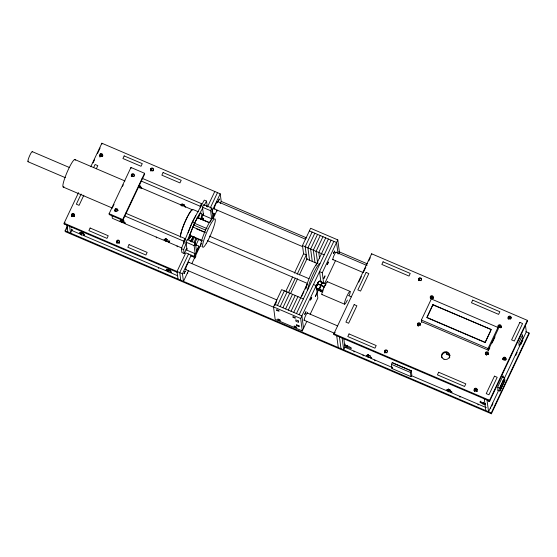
<?xml version="1.0" encoding="UTF-8"?>
<svg xmlns="http://www.w3.org/2000/svg" width="557" height="557" viewBox="0 0 557 557"><rect width="100%" height="100%" fill="white"/><g stroke="black" fill="none" stroke-linecap="round" stroke-linejoin="round"><path stroke-width="0.84" d="M420.507 325.114L420.514 324.863A1.49 1.434 -7.6 0 0 418.69 323.624A1.49 1.434 -7.6 0 0 417.632 325.532M319.871 289.905L319.224 290.469L317.003 289.515L319.363 290.329L320.56 285.156L322.928 282.622L325.922 283.882L325.372 285.4A3.983 0.592 -66.9 0 1 325.741 284.857M324.007 287.899L324.181 286.709L324.891 286.026M322.663 283.332L322.956 282.615M322.301 282.329L321.159 285.567L319.05 289.139L316.084 287.872C316.968 285.358 318.172 278.333 322.301 282.329L322.705 283.074A3.983 0.592 -66.9 0 0 320.289 286.876A3.983 0.592 -66.9 0 0 319.997 289.828M322.782 292.07L319.815 290.803L319.05 289.139M320.038 289.981L319.843 290.789L321.361 291.381M322.907 291.276L322.635 290.789L323.276 289.821M345.11 344.059L344.741 345.493L345.068 345.138M186.999 248.283L184.151 253.498L181.881 252.53L181.366 248.631L192.464 221.728L204.266 200.123L206.529 201.091L207.051 204.99L206.396 206.57M184.151 253.498L183.629 249.599L186.24 243.27M187.542 240.102L194.727 222.696L202.866 207.796M201.174 219.228L203.458 213.693M177.126 272.296L64.215 224.032L64.104 223.197L78.544 192.618M90.756 166.745L101.868 143.226L220.21 193.808L221.22 201.397L220.189 203.577M64.215 224.032L64.953 222.466M93.089 162.874L94.572 159.741M97.538 153.467L100.128 147.981M81.127 194.066L76.344 204.182L79.059 205.345L83.842 195.222M93.618 167.601L95.087 164.489L97.802 165.645L96.333 168.757M525.843 331.603L529.039 332.968L529.15 333.803L491.392 413.774L65.225 231.615L65.113 230.779L67.334 226.072M71.783 216.666L72.521 215.099M99.919 157.081L101.026 154.728M66.339 229.261L67.077 227.695M72.271 229.463L70.551 233.105L69.646 226.351M71.602 229.087L71.783 230.48L80.842 234.351L79.505 232.673L80.681 233.181L81.301 231.865M80.765 233.794L81.691 231.823M80.842 234.351L81.768 232.38M109.102 213.749L130.958 167.469L144.535 173.276L144.646 174.111L122.798 220.391L109.214 214.584L109.102 213.749L122.686 219.555L122.798 220.391M112.549 207.524L114.032 204.384M122.547 186.344L123.292 184.778M114.756 210.915L115.682 208.945L115.139 210.818M131.243 175.998L131.863 174.682M131.32 176.555L132.246 174.585M115.222 211.43L115.842 210.114L115.953 210.95M131.71 176.513L132.329 175.197L132.441 176.033L133.798 176.618M111.922 215.065L112.354 218.295L121.412 222.166L121.955 220.293M121.412 222.166L122.338 220.196M122.686 219.555L144.535 173.276M116.462 242.42L117.081 241.111M150.508 170.317L151.434 168.353L150.585 170.874M116.845 242.323L117.464 241.014M116.928 242.936L117.548 241.627L117.659 242.462L119.017 243.047M150.975 170.832L151.595 169.523L150.418 169.022M121.335 221.609L120.159 221.101L120.075 220.488L121.252 220.997L121.141 220.161L123.856 221.317L123.967 222.152L125.144 222.661L125.228 223.273L124.051 222.765L124.127 223.329L165.318 240.93L163.988 239.259L165.164 239.761L165.784 238.452M165.241 240.373L166.174 238.41M182.731 204.05L181.805 206.013L182.348 204.147M165.318 240.93L166.244 238.967M181.812 247.983L168.033 242.093L167.956 241.536L169.133 242.037L169.753 240.728M80.681 233.181L80.57 232.346L83.285 233.501L83.397 234.337L84.573 234.845L84.657 235.458L83.48 234.957L83.557 235.514L167.497 271.391L167.42 270.834L166.244 270.333L166.863 269.017M167.42 270.834L168.04 269.525M167.497 271.391L168.43 269.428M184.04 243.681L183.706 241.174L184.945 238.549L125.534 213.157M200.416 207.928L200.193 206.257L201.432 203.632L142.014 178.24M177.76 275.778L170.212 272.554L170.755 270.681M170.212 272.554L170.832 271.238M186.971 249.661L185.968 242.142L187.208 239.517L195.354 242.998L196.544 251.917M203.458 214.744L202.456 207.225L203.695 204.6L211.841 208.081L213.032 217M191.364 241.077L193.175 237.24M207.469 206.967L214.779 191.49M191.921 242.198L194.47 236.802M202.47 219.855L203.201 218.316L201.613 217.634M188.524 254.006L179.73 272.617L180.747 280.206M194.08 242.239L195.89 238.396M210.184 208.123L217.495 192.645M194.623 243.395L196.795 238.786M195.305 254.542L194.115 245.623L195.354 242.998M209.982 222.375L211.681 218.79L210.602 210.706L211.841 208.081M188.663 270.347L183.462 281.369L182.452 273.779L191.239 255.162L191.35 255.997M198.605 239.559L196.071 244.941L196.182 245.776M211.806 211.604L220.21 193.808M191.107 255.893L194.066 257.16L193.954 256.324L195.194 253.707L185.746 249.668M196.433 251.082L198.786 246.097L195.013 244.488M212.92 216.165L214.16 213.54L211.932 212.593M194.066 257.16L198.898 246.932L198.786 246.097M212.099 218.964L214.271 214.375L214.16 213.54M191.893 263.503L201.411 243.346M213.15 218.497L217.098 210.135L217.209 210.971M194.873 258.26L195.953 255.983M306.844 321.312L302.312 330.914L275.151 319.307L273.501 306.907L281.647 289.647L303.377 298.935M294.437 273.104L303.572 253.755L302.472 245.533L310.625 228.279L337.786 239.886L339.436 252.286L338.816 253.602M275.701 303.565L276.606 301.643M277.449 305.445L284.362 290.81M312.101 232.06L305.194 246.695L306.844 259.096L317.03 263.454M285.664 291.68L292.613 276.975M280.171 306.608L287.078 291.972M314.816 233.223L307.91 247.858L309.56 260.258M288.38 292.843L295.328 278.138M297.153 274.267L306.287 254.918L303.572 253.755M282.886 307.763L289.793 293.128M317.532 234.386L310.625 249.021L312.275 261.421M290.531 293.643L297.535 278.813M299.381 274.907L307.123 258.518M285.602 308.926L292.509 294.291M320.247 235.541L313.34 250.177L314.99 262.584M288.317 310.089L295.224 295.454M322.963 236.704L316.056 251.339L317.601 262.918M291.033 311.245L297.939 296.616M325.678 237.867L318.771 252.502L319.544 258.288M293.748 312.407L306.837 284.69M315.798 265.703L328.4 239.03M301.741 296.247L303.941 291.583M305.779 287.697L307.248 284.585M296.463 313.57L331.116 240.185M299.179 314.733L333.831 241.348M302.312 330.914L300.655 318.513L316.181 285.644L313.459 284.481M323.694 283.506L322.259 272.756L337.786 239.886M316.682 293.567L318.527 289.661M310.145 314.336L317.831 298.044L316.181 285.644M324.647 283.61L335.634 260.342M333.88 333.761L371.637 253.79L527.354 320.345L527.465 321.18L489.707 401.158L333.991 334.597L333.88 333.761L489.596 400.316L489.707 401.158M333.991 334.597L335.098 332.244M358.792 282.065L361.389 276.578M363.234 272.658L365.831 267.165M368.79 260.899L370.273 257.759M343.78 338.503L344.651 345.013L348.404 346.28L351.168 347.798L351.279 348.633L346.621 346.983L347.192 345.312M346.621 346.983L347.241 345.674M344.588 347.088L367.585 356.919L366.248 355.241L367.425 355.749L368.045 354.433M367.509 356.362L368.128 355.046M367.585 356.919L368.511 354.948M384.427 352.212L385.047 350.903M418.474 280.108L419.4 278.145L418.544 280.665M384.497 352.769L385.43 350.806M384.894 352.727L385.507 351.418L385.625 352.254L386.983 352.832M418.941 280.624L419.553 279.315L419.672 280.15L421.029 280.728M391.418 364.327L392.239 362.579L411.254 370.711L411.811 374.889L410.982 376.636L391.975 368.511L391.418 364.327L410.425 372.459L410.982 376.636M391.975 368.511L392.525 367.342M421.719 322.545L421.384 320.038L431.334 298.97L497.965 327.453L498.188 329.124L488.238 350.186L421.607 321.709M432.935 304.623L426.892 317.42L485.14 342.318L491.183 329.528L432.935 304.623L426.927 317.671M410.425 372.459L411.254 370.711M449.395 355.463L446.296 354.141L446.923 352.08M411.609 375.738L448.051 391.313L446.721 389.642L447.898 390.144L448.517 388.835M447.974 390.756L448.594 389.447M448.051 391.313L448.977 389.35M485.175 342.569L490.863 330.531M488.35 351.021L488.016 348.515L497.965 327.453M486.31 355.352L487.549 352.727M489.088 349.462L489.826 347.902M492.472 342.297L495.02 336.901M474.049 390.527L474.668 389.211M508.095 318.416L509.028 316.453L508.172 318.973M474.439 390.429L475.051 389.113M474.515 391.042L475.135 389.726L475.246 390.561M508.562 318.931L509.182 317.622L508.005 317.121M485.572 403.491L484.952 404.8L482.961 403.95L480.197 402.426L480.809 401.117M482.912 403.588L483.532 402.272M482.961 403.95L483.58 402.634M489.401 400.239L488.781 401.548L488.6 400.156M489.596 400.316L527.354 320.345M497.673 390.074L499.963 391.049L499.573 388.125L504.531 377.639L502.212 376.65M504.329 378.384L526.323 331.812L525.425 325.072M491.768 406.06L492.799 403.874L492.687 403.038M517.14 352.33L515.705 355.366L515.594 354.531M520.725 344.727L522.884 340.167M504.245 381.454L500.527 389.322C500.04 385.938 502.317 382.687 504.036 379.923L504.245 381.454L502.776 380.828M499.963 391.049L504.921 380.563L504.531 377.639M491.392 413.774L491.281 412.939L529.039 332.968M204.092 205.561L206.529 201.091M189.617 238.375L190.842 236.14M190.661 241.578L193.105 237.108M319.335 281.062L319.084 281.522A3.983 0.592 -66.9 0 0 317.929 282.65A3.983 0.592 -66.9 0 0 316.16 286.702M309.386 230.897L336.546 242.511L338.092 254.083M510.651 319.036L509.293 318.458L509.182 317.622M153.064 170.936L151.706 170.358L151.595 169.523M221.213 201.39L306.761 237.957M338.747 251.632L367.529 263.934M217.139 201.439L305.633 239.266M335.934 252.217L367.021 265.508M102.599 154.832L100.566 153.962L100.643 154.519L102.676 155.389M102.76 156.002L100.72 155.131L100.831 155.967L102.189 156.545M430.603 297.194L432.977 298.211M497.909 325.963L501.056 327.314M302.472 245.533L324.202 254.821M214.027 208.771L302.521 246.598M332.821 259.548L363.115 272.498M432.97 304.874L491.183 329.528M141.569 181.199L200.193 206.257M202.456 207.225L210.602 210.706M138.985 185.822L140.343 186.4L140.455 187.236L141.631 187.744L141.715 188.357L140.538 187.848M198.313 211.785L192.771 209.411A15.429 2.298 -66.9 0 0 185.335 221.101A15.429 2.298 -66.9 0 0 180.343 237.164M74.882 159.567L124.984 180.976M138.498 186.755L192.576 209.871A14.935 2.221 -66.9 0 0 188.196 215.448M181.728 205.456L180.552 204.955L180.475 204.342L181.652 204.844L181.54 204.008L184.256 205.171L184.367 206.006L185.544 206.508L185.62 207.12L184.444 206.619M202.233 214.751L211.681 218.79M201.725 218.469L203.312 219.152L203.201 218.316M197.164 217.307L209.641 222.64M197.206 217.585L208.896 222.584M322.259 272.756L319.544 271.593L320.978 282.343M427.727 318.012L484.381 342.228M32.257 151.629L69.597 167.594M192.464 221.728L194.727 222.696M421.384 320.038L488.016 348.515M193.899 223.002L207.148 228.662M327.453 281.731L350.088 291.402M504.454 357.824L505.812 358.409M193.85 225.077L205.547 230.076M503.848 358.095L505.881 358.966M505.965 359.578L503.932 358.708L504.043 359.543L505.401 360.121M502.518 358.952L504.029 359.592M192.625 226.922L205.101 232.255M319.265 281.118L322.231 282.385M322.886 282.664L325.852 283.938M196.558 228.864L205.136 232.534M209.369 236.119L308.926 278.674M348.292 295.502L351.418 296.839M317.65 283.771L320.616 285.045M321.271 285.323L324.237 286.59M317.539 284.014L320.505 285.281M321.159 285.567L324.125 286.834M27.982 161.711L65.322 177.669M207.427 240.701L306.977 283.255M319.704 289.417L322.67 290.684M316.035 288.06L319.001 289.327M319.655 289.605L322.621 290.872M189.693 235.124L202.163 240.45M189.77 235.681L202.24 241.007M321.904 294.5L344.539 304.178M63.213 187.055L112.514 208.13M115.696 209.488L118.084 210.511M124.295 215.775L183.706 241.174M185.968 242.142L194.115 245.623M446.22 353.584L450.098 355.241M181.366 248.631L183.629 249.599M193.954 256.324L185.808 252.843L177.015 271.461L178.031 279.043M498.035 387.463L499.573 388.125M188.468 262.159L276.961 299.986M307.262 312.937L337.556 325.887M73.009 214.048L74.366 214.626M71.853 216.492A1.49 1.434 -7.6 0 1 72.368 214.389L74.443 215.183M74.492 215.872L72.452 215.002L72.563 215.838L73.921 216.415M474.759 390.36L477.286 391.439M273.501 306.907L300.655 318.513M185.356 269.491L273.849 307.318M304.15 320.268L334.444 333.218M393.277 363.289L392.239 362.579M394.05 363.617L411.289 370.99M64.104 223.197L182.452 273.779M346.572 346.621L344.762 345.848L344.95 347.241L343.711 349.866L342.137 338.078M170.143 271.997L171.319 272.498L171.236 271.886L170.059 271.384L169.948 270.549L167.232 269.386L167.344 270.222L166.167 269.72L166.244 270.333M392.594 367.606L370.301 358.074L370.224 357.517L371.401 358.026L371.317 357.413L370.14 356.905L370.029 356.069L367.314 354.913L367.425 355.749M486.331 407.675L450.871 392.518L450.794 391.961L451.971 392.462L451.894 391.849L450.717 391.348L450.606 390.513L447.891 389.35L447.898 390.144M65.113 230.779L491.281 412.939M503.263 377.381L503.041 375.69L497.673 387.052L498.237 391.286L488.559 411.783L486.992 399.996M491.991 342.235L492.103 343.07M490.626 407.411L490.738 408.246M484.27 398.833L485.843 410.62M484.792 403.602L480.085 401.59L480.197 402.426M484.903 404.438L484.952 404.8M478.031 404.131L478.143 404.967M459.922 396.389L460.033 397.225M371.637 253.79L371.749 254.626M374.826 360.01L374.938 360.845M363.053 354.983L363.164 355.819M354.001 351.112L354.113 351.947M339.422 336.915L340.995 348.703M336.707 335.76L338.28 347.54M303.551 328.296L301.894 315.889L274.733 304.282L274.921 305.675M201.432 203.632L201.766 206.139M184.945 238.549L185.168 240.22M187.591 272.624L187.702 273.459M177.084 245.964L177.196 246.8M169.133 242.037L169.056 241.425L167.88 240.923L167.768 240.088L165.053 238.925L165.164 239.761M156.266 237.066L156.378 237.902M158.446 267.52L158.557 268.356M130.958 167.469L131.069 168.305M101.868 143.226L101.98 144.061M71.261 226.539L71.414 227.695M66.931 225.188L67.836 231.942M485.53 354.558A1.49 1.434 -7.6 0 1 486.588 352.644A1.49 1.434 -7.6 0 1 488.412 353.89M501.077 327.523A1.49 1.434 -7.6 0 1 500.868 327.843M498.508 327.788A1.49 1.434 -7.6 0 1 499.197 325.608A1.49 1.434 -7.6 0 1 501.203 326.792M430.422 298.441A1.49 1.434 -7.6 0 1 431.487 296.526A1.49 1.434 -7.6 0 1 433.304 297.772M449.771 357.051A4.08 3.913 -7.6 0 1 449.464 358.033M441.931 357.859A4.08 3.913 -7.6 0 1 444.834 352.644A4.08 3.913 -7.6 0 1 449.812 356.034M384.88 352.985A1.49 1.434 -7.6 0 1 385.395 350.882A1.49 1.434 -7.6 0 1 387.491 351.62M477.077 391.028A1.49 1.434 -7.6 0 1 476.869 391.348M474.501 391.293A1.49 1.434 -7.6 0 1 474.32 390.965M474.237 390.603A1.49 1.434 -7.6 0 1 475.574 389.023A1.49 1.434 -7.6 0 1 477.203 390.297M503.027 359.578A1.49 1.434 -7.6 0 1 504.76 358.012A1.49 1.434 -7.6 0 1 505.867 360.01M508.367 318.862A1.49 1.434 -7.6 0 1 509.432 316.947A1.49 1.434 -7.6 0 1 511.249 318.193M418.739 280.547A1.49 1.434 -7.6 0 1 419.804 278.639A1.49 1.434 -7.6 0 1 421.628 279.879M430.561 298.197A1.344 1.288 -7.6 0 1 433.144 297.932M417.757 325.629A1.344 1.288 -7.6 0 1 420.187 324.731M498.522 327.885A1.344 1.288 -7.6 0 1 499.316 326.214A1.344 1.288 -7.6 0 1 501.042 326.952M487.215 353.235A1.344 1.288 -7.6 0 1 488.245 354.05M488.252 354.238A1.344 1.288 -7.6 0 1 488.148 354.565M485.669 354.503A1.344 1.288 -7.6 0 1 486.623 352.783A1.344 1.288 -7.6 0 1 488.266 353.904M501.042 327.147A1.344 1.288 -7.6 0 1 500.757 327.753M498.626 327.704A1.344 1.288 -7.6 0 1 499.253 325.741A1.344 1.288 -7.6 0 1 501.056 326.806M418.474 326.2A1.344 1.288 -7.6 0 1 417.931 325.775M417.771 325.483A1.344 1.288 -7.6 0 1 418.725 323.763A1.344 1.288 -7.6 0 1 420.368 324.877M433.047 298.448A1.344 1.288 -7.6 0 1 432.859 298.733M430.965 298.928A1.344 1.288 -7.6 0 1 430.728 298.684M430.561 298.385A1.344 1.288 -7.6 0 1 431.522 296.665A1.344 1.288 -7.6 0 1 433.158 297.786M317.072 285.609A2.486 0.369 -66.9 0 1 317.309 285.01M317.574 284.418A2.486 0.369 -66.9 0 1 317.845 283.882M316.78 285.56A2.736 0.411 -66.9 0 1 317.629 283.659M317.915 283.151A2.736 0.411 -66.9 0 1 318.367 282.552M347.408 300.077A6.969 1.037 -66.9 0 1 344.484 302.994A6.969 1.037 -66.9 0 1 348.675 292.808A6.969 1.037 -66.9 0 1 349.427 295.168M322.218 294.458A6.969 1.037 -66.9 0 1 323.833 287.454A6.969 1.037 -66.9 0 1 327.579 282.114M477.168 389.239A1.504 1.441 -7.6 0 1 475.337 389.197M370.711 357.086A1.49 1.434 -7.6 0 1 368.469 357.176A1.49 1.434 -7.6 0 1 368.692 355.025M170.63 271.558A1.49 1.434 -7.6 0 1 168.381 271.649A1.49 1.434 -7.6 0 1 168.611 269.504M83.968 234.518A1.49 1.434 -7.6 0 1 81.726 234.608A1.49 1.434 -7.6 0 1 81.949 232.464M450.996 391.787A1.49 1.434 -7.6 0 1 448.984 389.726M368.184 357.176A1.49 1.434 -7.6 0 1 369.528 355.596M369.918 355.603A1.49 1.434 -7.6 0 1 370.287 355.714M168.186 272.011A1.49 1.434 -7.6 0 1 170.205 270.187M81.712 235.298A1.49 1.434 -7.6 0 1 81.531 234.97M81.44 234.608A1.49 1.434 -7.6 0 1 82.784 233.028M83.55 233.146A1.49 1.434 -7.6 0 1 83.877 233.341M448.845 391.982A1.49 1.434 -7.6 0 1 450.488 390.046M217.536 202.156A3.983 0.592 -66.9 0 1 217.411 202.776M214.842 208.506A3.983 0.592 -66.9 0 1 215.134 205.554A3.983 0.592 -66.9 0 1 217.557 201.752M186.177 269.226A3.983 0.592 -66.9 0 1 186.47 266.274A3.983 0.592 -66.9 0 1 188.886 262.465M304.714 320.08A4.184 0.62 -66.9 0 1 305.236 316.48A4.184 0.62 -66.9 0 1 307.548 313.417M333.385 259.36A4.184 0.62 -66.9 0 1 333.901 255.76A4.184 0.62 -66.9 0 1 336.219 252.697M131.515 176.437A1.49 1.434 -7.6 0 1 132.768 174.494A1.49 1.434 -7.6 0 1 134.383 176.144M114.937 210.992A1.49 1.434 -7.6 0 1 117.819 210.323M124.538 222.334A1.49 1.434 -7.6 0 1 122.296 222.424A1.49 1.434 -7.6 0 1 122.519 220.273M168.444 241.104A1.49 1.434 -7.6 0 1 166.348 241.32A1.49 1.434 -7.6 0 1 166.146 239.301M141.234 187.096A1.49 1.434 -7.6 0 1 139.626 187.932M138.658 187.361A1.49 1.434 -7.6 0 1 138.387 186.672M138.401 186.296A1.49 1.434 -7.6 0 1 138.721 185.62M182.383 205.805A1.49 1.434 -7.6 0 1 182.912 204.127M150.78 170.762A1.49 1.434 -7.6 0 1 151.838 168.848A1.49 1.434 -7.6 0 1 153.662 170.087M119.483 242.929A1.49 1.434 -7.6 0 1 119.282 243.249M116.914 243.193A1.49 1.434 -7.6 0 1 116.733 242.866M116.643 242.504A1.49 1.434 -7.6 0 1 117.987 240.923A1.49 1.434 -7.6 0 1 119.616 242.198M74.429 216.227A1.49 1.434 -7.6 0 1 74.22 216.548M72.368 214.389A1.49 1.434 -7.6 0 1 74.471 215.134M100.093 156.698A1.49 1.434 -7.6 0 1 100.782 154.512A1.49 1.434 -7.6 0 1 102.787 155.695M122.011 222.424A1.49 1.434 -7.6 0 1 123.355 220.844M123.745 220.851A1.49 1.434 -7.6 0 1 124.12 220.962M166.007 241.557A1.49 1.434 -7.6 0 1 167.26 239.614M138.498 187.507A1.49 1.434 -7.6 0 1 140.608 186.045M182.424 205.902A1.49 1.434 -7.6 0 1 184.513 204.809M63.964 186.755A14.935 2.221 -66.9 0 1 66.91 172.663A14.935 2.221 -66.9 0 1 75.237 160.2M28.658 161.154A5.473 0.815 -66.9 0 1 29.061 157.095A5.473 0.815 -66.9 0 1 32.39 151.866M199.406 214.361A15.429 2.298 -66.9 0 1 198.501 218.205M190.376 236.836A15.429 2.298 -66.9 0 1 188.962 238.96M188.148 232.854A15.429 2.298 -66.9 0 1 195.779 215.81M201.077 246.528A15.429 2.298 -66.9 0 1 205.7 229.811A15.429 2.298 -66.9 0 1 213.505 218.776M180.552 236.725A14.935 2.221 -66.9 0 1 187.8 216.186M189.011 239.259A15.429 2.298 -66.9 0 1 197.651 217.425A15.429 2.298 -66.9 0 1 200.764 219.173M192.638 237.804A15.429 2.298 -66.9 0 1 190.09 241.188M305.8 289.18A15.429 2.298 -66.9 0 1 311.551 272.895A15.429 2.298 -66.9 0 1 318.158 263.008M307.61 289.953A15.429 2.298 -66.9 0 1 313.361 273.668A15.429 2.298 -66.9 0 1 319.969 263.781M420.403 324.028L419.783 325.337A1.49 1.434 -7.6 0 1 417.569 324.815A1.49 1.434 -7.6 0 1 418.516 322.802A1.49 1.434 -7.6 0 1 420.403 324.028M184.047 273.654L185.244 271.12L184.047 273.654M218.093 201.55L219.326 199.079L218.093 201.55M304.756 314.336L305.953 311.802L304.756 314.336M310.514 299.993L311.711 297.466L310.514 299.993M315.332 296.415L316.564 293.943L315.332 296.415M323.777 278.521L324.975 275.987L323.777 278.521M327.217 264.624L328.414 262.089L327.217 264.624M333.427 253.616L334.618 251.082L333.427 253.616M90.116 228.015L88.883 230.633L106.986 238.375L108.225 235.75L90.116 228.015M124.162 155.904L122.93 158.529L141.032 166.265L142.272 163.647L124.162 155.904M129.05 244.655L127.811 247.273L145.913 255.015L147.152 252.391L129.05 244.655M163.097 172.545L161.857 175.17L179.96 182.905L181.199 180.287L163.097 172.545M366.102 272.429L357.852 289.912L360.567 291.067L368.818 273.591L366.102 272.429M354.168 304.616L345.911 322.099L348.633 323.255L356.884 305.779L354.168 304.616M349.03 333.935L347.791 336.553L374.952 348.167L376.191 345.542L349.03 333.935M383.077 261.825L381.837 264.45L408.998 276.056L410.237 273.438L383.077 261.825M438.658 372.243L437.419 374.868L464.58 386.474L465.812 383.85L438.658 372.243M472.705 300.139L471.466 302.757L498.626 314.371L499.859 311.746L472.705 300.139M494.477 376.149L486.226 393.625L488.942 394.788L497.192 377.305L494.477 376.149M519.862 322.399L511.604 339.874L514.32 341.037L522.577 323.554L519.862 322.399M522.515 334.98L518.797 342.847L519.194 345.827L522.912 337.967L522.515 334.98M298.427 320.978L295.711 319.815L295.892 321.208L298.608 322.371L298.427 320.978M299.074 325.852L296.359 324.696L296.47 325.532L299.186 326.687L299.074 325.852M486.198 354.517A1.49 1.434 -7.6 0 0 488.301 353.054A1.49 1.434 -7.6 0 0 485.948 352.045A1.49 1.434 -7.6 0 0 486.198 354.517M498.988 327.419A1.49 1.434 -7.6 0 0 501.091 325.956A1.49 1.434 -7.6 0 0 498.745 324.954A1.49 1.434 -7.6 0 0 498.988 327.419M431.09 298.399A1.49 1.434 -7.6 0 0 433.193 296.937A1.49 1.434 -7.6 0 0 430.846 295.927A1.49 1.434 -7.6 0 0 431.09 298.399M443.943 359.195A4.08 3.913 -7.6 0 0 449.701 355.199A4.08 3.913 -7.6 0 0 443.268 352.449A4.08 3.913 -7.6 0 0 443.943 359.195M385.36 352.616A1.49 1.434 -7.6 0 0 387.47 351.154A1.49 1.434 -7.6 0 0 385.117 350.144A1.49 1.434 -7.6 0 0 385.36 352.616M474.989 390.923A1.49 1.434 -7.6 0 0 477.091 389.461A1.49 1.434 -7.6 0 0 474.738 388.459A1.49 1.434 -7.6 0 0 474.989 390.923M503.779 359.906A1.49 1.434 -7.6 0 0 505.888 358.436A1.49 1.434 -7.6 0 0 503.535 357.434A1.49 1.434 -7.6 0 0 503.779 359.906M509.035 318.82A1.49 1.434 -7.6 0 0 511.138 317.358A1.49 1.434 -7.6 0 0 508.785 316.348A1.49 1.434 -7.6 0 0 509.035 318.82M419.407 280.505A1.49 1.434 -7.6 0 0 421.517 279.043A1.49 1.434 -7.6 0 0 419.163 278.04A1.49 1.434 -7.6 0 0 419.407 280.505M276.892 310.34A1.49 0.355 25.3 0 0 279.141 311.126A1.49 0.355 25.3 0 0 277.407 309.901A1.49 0.355 25.3 0 0 276.892 310.34M278.138 319.683A1.49 0.355 25.3 0 0 280.387 320.463A1.49 0.355 25.3 0 0 278.653 319.238A1.49 0.355 25.3 0 0 278.138 319.683M293.191 317.309A1.49 0.355 25.3 0 0 295.433 318.089A1.49 0.355 25.3 0 0 293.706 316.87A1.49 0.355 25.3 0 0 293.191 317.309M294.437 326.646A1.49 0.355 25.3 0 0 296.679 327.432A1.49 0.355 25.3 0 0 294.952 326.207A1.49 0.355 25.3 0 0 294.437 326.646M132.183 176.395A1.49 1.434 -7.6 0 0 134.286 174.933A1.49 1.434 -7.6 0 0 131.932 173.93A1.49 1.434 -7.6 0 0 132.183 176.395M115.696 211.312A1.49 1.434 -7.6 0 0 117.799 209.85A1.49 1.434 -7.6 0 0 115.445 208.847A1.49 1.434 -7.6 0 0 115.696 211.312M151.441 170.72A1.49 1.434 -7.6 0 0 153.551 169.251A1.49 1.434 -7.6 0 0 151.198 168.249A1.49 1.434 -7.6 0 0 151.441 170.72M117.395 242.824A1.49 1.434 -7.6 0 0 119.504 241.362A1.49 1.434 -7.6 0 0 117.151 240.352A1.49 1.434 -7.6 0 0 117.395 242.824M72.34 216.123A1.49 1.434 -7.6 0 0 74.443 214.661A1.49 1.434 -7.6 0 0 72.09 213.658A1.49 1.434 -7.6 0 0 72.34 216.123M100.573 156.329A1.49 1.434 -7.6 0 0 102.676 154.86A1.49 1.434 -7.6 0 0 100.33 153.857A1.49 1.434 -7.6 0 0 100.573 156.329M206.222 243.611A15.429 2.298 -66.9 0 0 215.315 219.549A15.429 2.298 -66.9 0 0 205.22 236.133A15.429 2.298 -66.9 0 0 206.222 243.611"/></g></svg>
